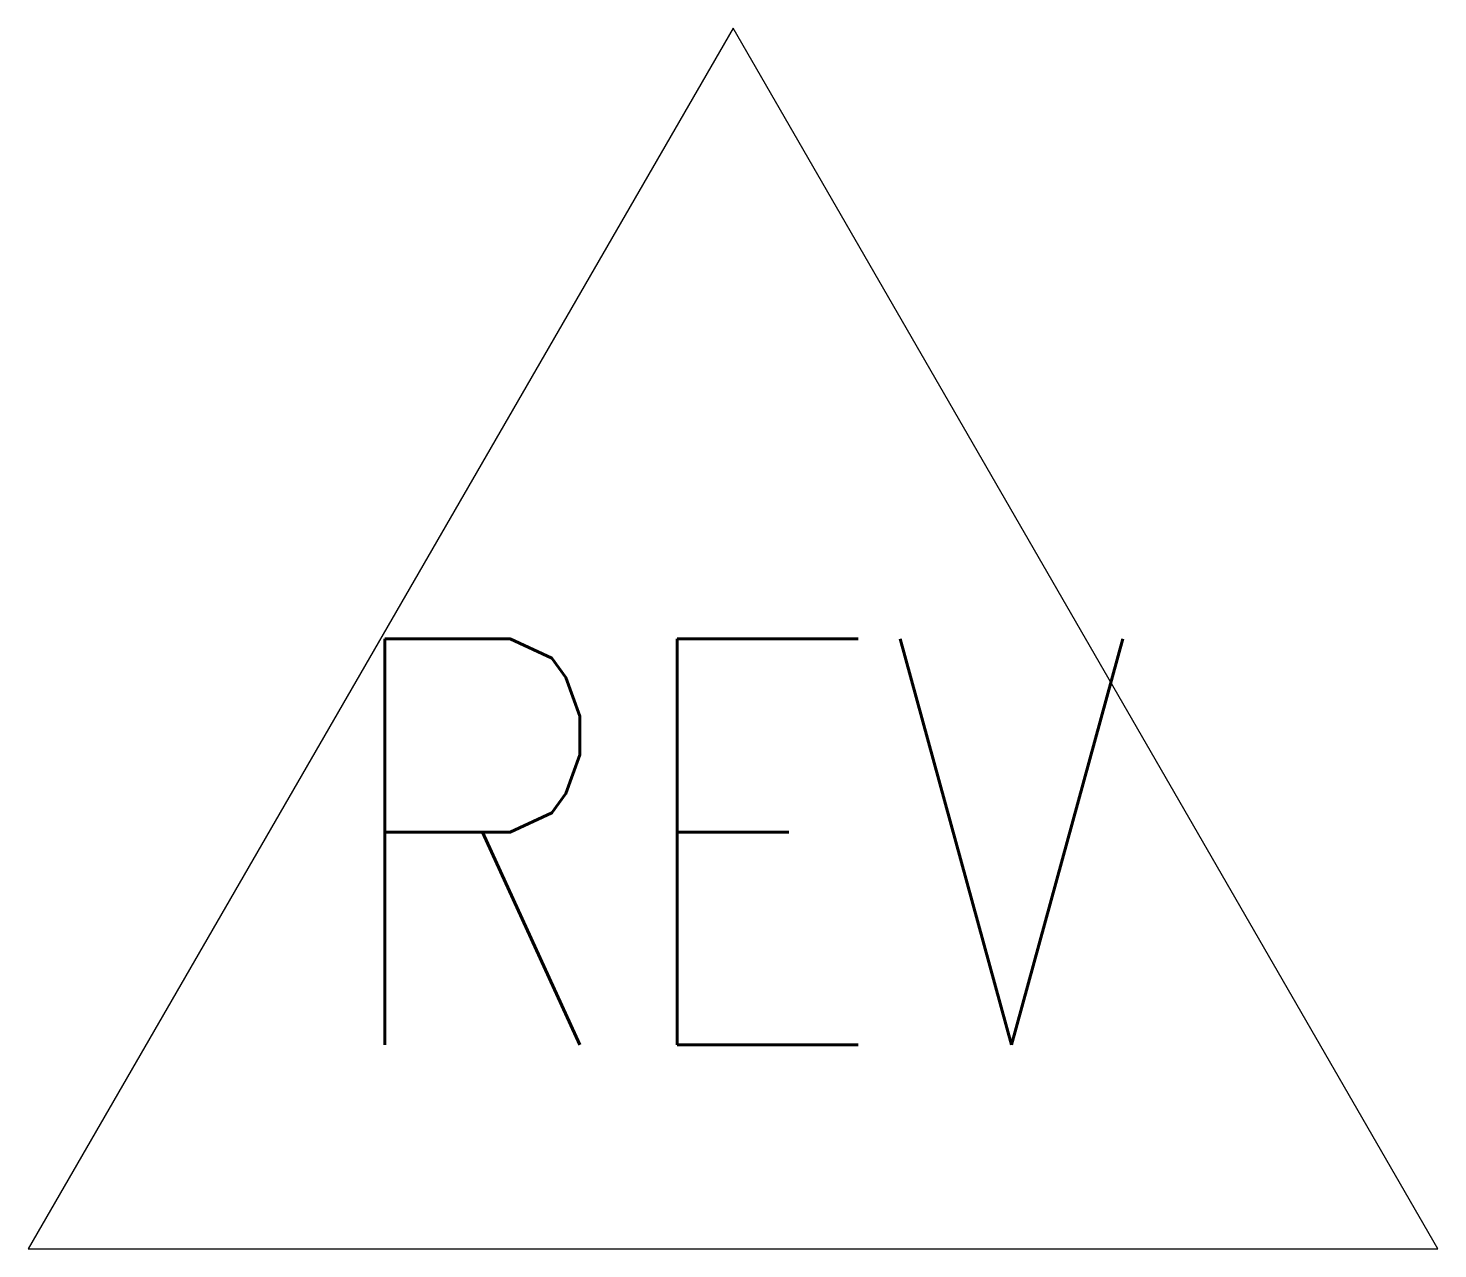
# Model space of a CAD drawing. Extents: x -0.174 to 0.174, y -0.1 to 0.2.
import ezdxf
from ezdxf.enums import TextEntityAlignment as Align

# ---------------------------------------------------------------- set-up
doc = ezdxf.new("R2010")
doc.units = 0
doc.header["$MEASUREMENT"] = 0
doc.layers.get('0').update_dxf_attribs({"linetype": 'CONTINUOUS'})
doc.styles.get("Standard").update_dxf_attribs({"font": 'SIMPLEX.SHX'})

msp = doc.modelspace()

# ---------------------------------------------------------------- linework, layer by layer
msp.add_lwpolyline([(0, 0.20039), (-0.17354, -0.10019), (0.17354, -0.10019)], close=True)

# ---------------------------------------------------------------- texts
at = {"color": 0, "width": 0.8}
msp.add_attdef('REV', text='', height=0.1, dxfattribs=at).set_placement((0, 0), align=Align.MIDDLE_CENTER)

doc.saveas('drawing.dxf')
